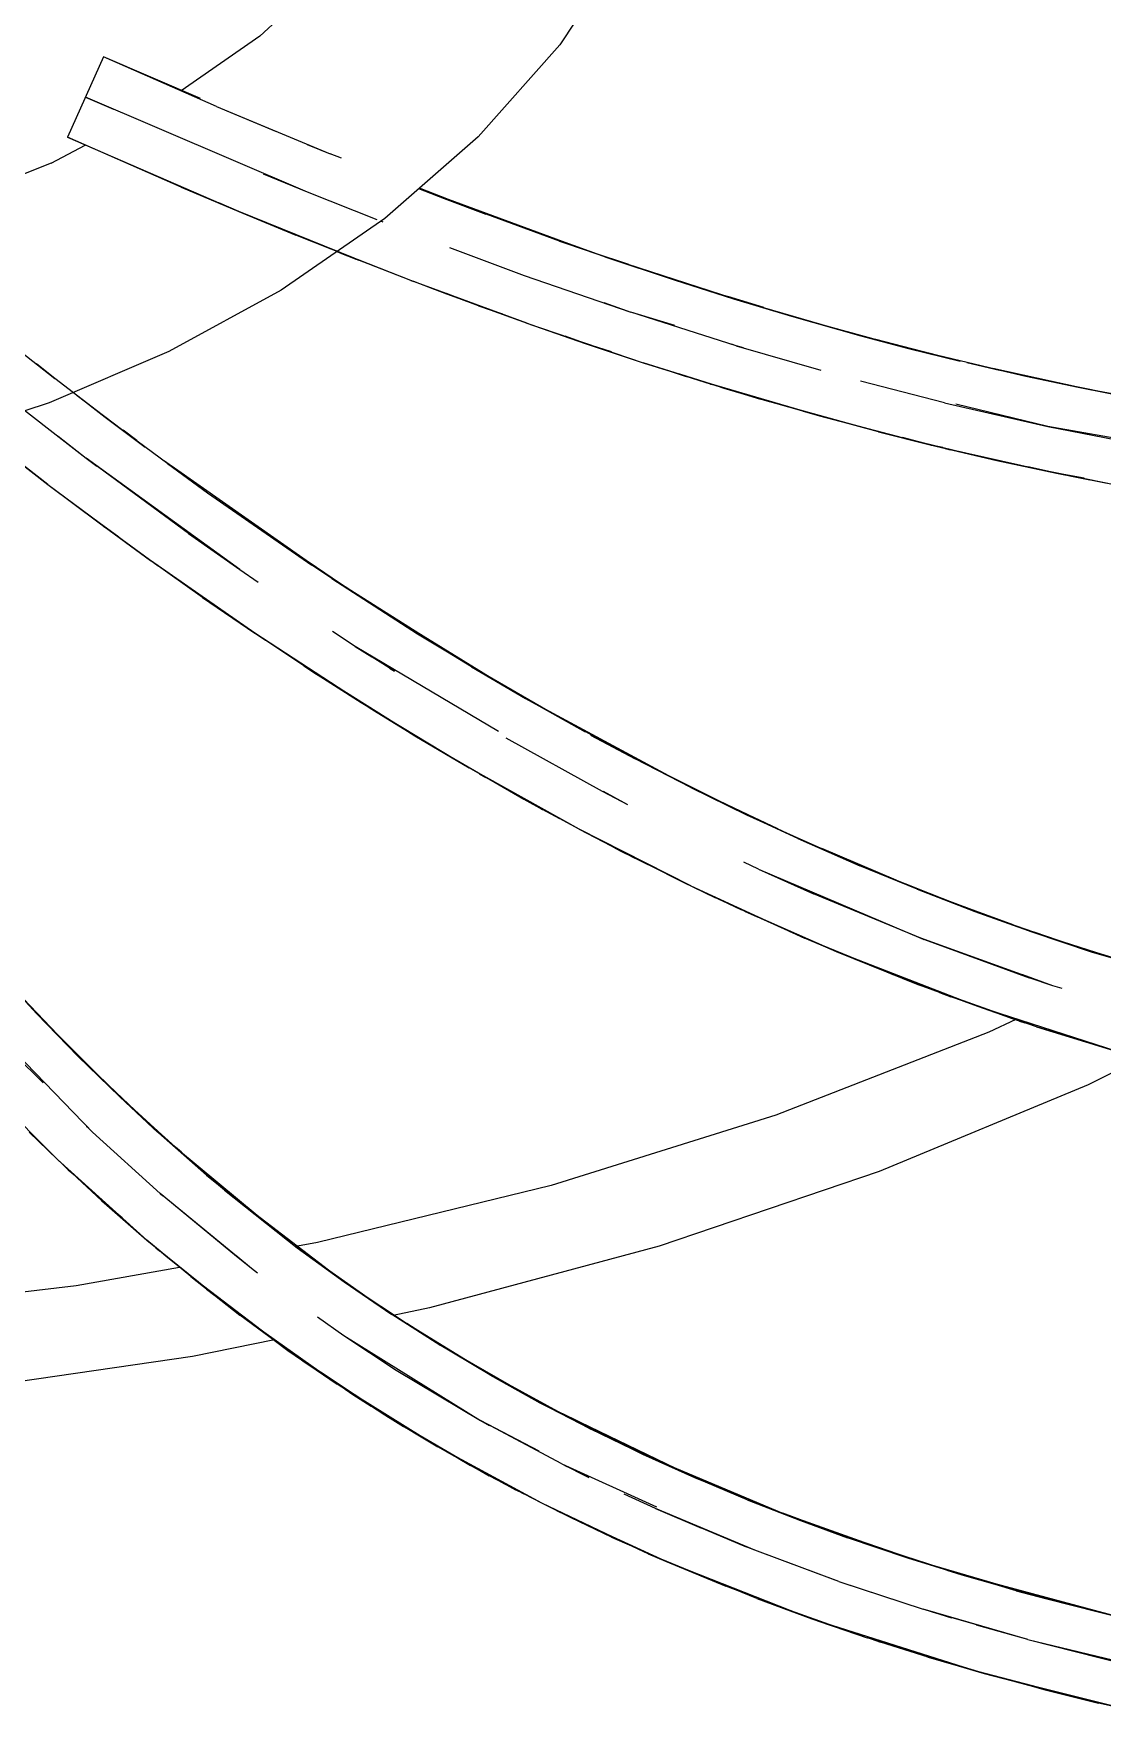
# Model space of a CAD drawing. Header units: inches. Extents: x -578 to 1873, y 397 to 1812.
# Drawn here: x 810.81 to 835.03, y 856.79 to 895.14 of the extents above; entities that cross this region are included whole.
import ezdxf

# ---------------------------------------------------------------- set-up
doc = ezdxf.new("R2010")
doc.units = ezdxf.units.IN
doc.header["$MEASUREMENT"] = 0
doc.layers.add('A-GENM', color=13, linetype='Continuous', lineweight=9)
doc.layers.add('A-WALL', color=113, linetype='Continuous', lineweight=13)

# ---------------------------------------------------------------- blocks, each defined once
blk = doc.blocks.new('3D Cad File Example_dwg_AC_Bandstand Canopy - AC_Bandstand Canopy-1783121-_3D_-3560-Level 1')
at = {"layer": 'A-GENM'}
for p, q in [((20.137, -8.359), (18.243, -10.104)), ((26.234, -8.503), (25.046, -10.297)), ((18.243, -10.104), (16.463, -11.344)), ((25.046, -10.297), (23.195, -12.384)), ((13.515, -12.978), (14.284, -12.571)), ((23.195, -12.384), (21.075, -14.238)), ((13.515, -12.978), (10.769, -14.065)), ((21.075, -14.238), (18.725, -15.86)), ((18.725, -15.86), (16.178, -17.25)), ((16.178, -17.25), (13.466, -18.411)), ((13.466, -18.411), (10.617, -19.342)), ((35.38, -32.386), (34.772, -32.673)), ((34.772, -32.673), (29.937, -34.552)), ((38.211, -33.271), (37.022, -33.865)), ((37.022, -33.865), (32.282, -35.829)), ((29.937, -34.552), (24.848, -36.146)), ((32.282, -35.829), (27.293, -37.518)), ((24.848, -36.146), (19.548, -37.44)), ((19.548, -37.44), (19.097, -37.521)), ((27.293, -37.518), (22.092, -38.92)), ((16.425, -38.001), (14.083, -38.421)), ((14.083, -38.421), (8.498, -39.08)), ((22.092, -38.92), (21.267, -39.089)), ((18.578, -39.64), (16.721, -40.021)), ((16.721, -40.021), (11.22, -40.814))]:
    blk.add_line(p, q, dxfattribs=at)
blk = doc.blocks.new('3D Cad File Example_dwg_AC_Bandstand Canopy Rib Centerplane - AC_Bandstand Canopy Rib Centerplane-1775955-_3D_-3568-Level 1')
at = {"layer": 'A-GENM'}
for p, q in [((-80.677, -278.24), (-85.709, -276.082)), ((-85.709, -276.082), (-85.072, -276.359)), ((-80.677, -278.24), (-81.674, -277.828)), ((-79.098, -278.864), (-80.677, -278.24)), ((-78.963, -278.917), (-79.012, -278.898)), ((-77.456, -279.495), (-75.765, -280.123)), ((-75.765, -280.123), (-73.349, -280.957)), ((-73.958, -280.739), (-73.349, -280.957)), ((-73.516, -280.898), (-73.349, -280.957)), ((-70.956, -281.718), (-73.349, -280.957)), ((-72.352, -281.26), (-73.349, -280.957)), ((-73.152, -281.019), (-73.349, -280.957)), ((-70.956, -281.718), (-71.062, -281.683)), ((-70.794, -281.763), (-70.956, -281.718)), ((-70.956, -281.718), (-69.038, -282.273)), ((-66.233, -283.014), (-68.14, -282.52)), ((-66.233, -283.014), (-63.898, -283.545)), ((-63.898, -283.545), (-65.981, -283.038)), ((-63.898, -283.545), (-64.461, -283.414)), ((-60.587, -284.134), (-63.898, -283.545)), ((-63.898, -283.545), (-61.578, -283.997)), ((-63.898, -283.545), (-63.22, -283.673))]:
    blk.add_line(p, q, dxfattribs=at)
blk = doc.blocks.new('3D Cad File Example_dwg_AC_Bandstand Canopy Rib Centerplane - AC_Bandstand Canopy Rib Centerplane-1775949-_3D_-V108-Level 1')
at = {"layer": 'A-GENM'}
for p, q in [((-86.668, -298.423), (-87.304, -297.79)), ((-85.549, -299.534), (-87.279, -297.745)), ((-85.685, -299.404), (-85.635, -299.447)), ((-85.549, -299.534), (-85.685, -299.404)), ((-85.549, -299.534), (-85.599, -299.486)), ((-85.549, -299.534), (-84.014, -300.927)), ((-81.944, -302.624), (-84.014, -300.927)), ((-82.288, -302.356), (-84.014, -300.927)), ((-84.014, -300.927), (-83.956, -300.977)), ((-81.944, -302.624), (-82.302, -302.333)), ((-81.944, -302.624), (-82.288, -302.356)), ((-81.805, -302.73), (-81.944, -302.624)), ((-80.448, -303.719), (-79.85, -304.145)), ((-79.85, -304.145), (-79.647, -304.278)), ((-79.85, -304.145), (-78.662, -304.927)), ((-79.85, -304.145), (-76.757, -306.067)), ((-78.662, -304.927), (-76.757, -306.067)), ((-76.931, -305.964), (-76.757, -306.067)), ((-74.913, -307.055), (-76.757, -306.067)), ((-75.423, -306.762), (-76.757, -306.067)), ((-76.757, -306.067), (-76.554, -306.181)), ((-74.913, -307.055), (-74.295, -307.359)), ((-74.913, -307.055), (-72.763, -308.024)), ((-74.913, -307.055), (-74.797, -307.113)), ((-72.786, -308.068), (-73.494, -307.74)), ((-70.532, -309.012), (-72.786, -308.068)), ((-72.786, -308.068), (-70.729, -308.935)), ((-72.786, -308.068), (-71.742, -308.512)), ((-70.532, -309.012), (-70.816, -308.899)), ((-70.532, -309.012), (-70.729, -308.935)), ((-68.711, -309.687), (-70.532, -309.012)), ((-68.634, -309.716), (-70.532, -309.012)), ((-68.634, -309.716), (-66.721, -310.348)), ((-68.563, -309.739), (-66.721, -310.348)), ((-64.347, -311.036), (-66.721, -310.348)), ((-66.505, -310.415), (-66.721, -310.348)), ((-66.07, -310.546), (-66.721, -310.348)), ((-64.347, -311.036), (-66.505, -310.415)), ((-64.347, -311.036), (-65.513, -310.708)), ((-64.347, -311.036), (-62.72, -311.437)), ((-64.347, -311.036), (-60.954, -311.851)), ((-64.347, -311.036), (-62.168, -311.581))]:
    blk.add_line(p, q, dxfattribs=at)
blk = doc.blocks.new('3D Cad File Example_dwg_AC_Bandstand Canopy Rib Centerplane - AC_Bandstand Canopy Rib Centerplane-1775948-_3D_-3561-Level 1')
at = {"layer": 'A-GENM'}
for p, q in [((-136.429, -232.915), (-136.221, -232.982)), ((-136.221, -232.982), (-133.228, -234.058)), ((-136.221, -232.982), (-135.686, -233.161)), ((-136.221, -232.982), (-135.537, -233.225)), ((-133.228, -234.058), (-135.686, -233.161)), ((-133.228, -234.058), (-133.297, -234.031)), ((-129.544, -235.623), (-133.228, -234.058)), ((-133.228, -234.058), (-130.797, -235.061)), ((-133.228, -234.058), (-132.801, -234.233)), ((-129.544, -235.623), (-130.797, -235.061)), ((-129.544, -235.623), (-129.954, -235.441)), ((-129.544, -235.623), (-129.214, -235.782)), ((-126.584, -237.076), (-126.008, -237.379)), ((-126.584, -237.076), (-126.032, -237.38)), ((-126.008, -237.379), (-123.826, -238.591)), ((-123.651, -238.743), (-120.405, -240.668)), ((-121.182, -240.18), (-121.294, -240.106)), ((-121.294, -240.106), (-120.405, -240.668)), ((-120.405, -240.668), (-120.781, -240.431)), ((-120.405, -240.668), (-119.888, -241.008)), ((-117.791, -242.412), (-118.209, -242.127)), ((-116.628, -243.229), (-117.791, -242.412)), ((-117.791, -242.412), (-114.305, -244.936)), ((-117.791, -242.412), (-117.282, -242.772)), ((-116.628, -243.229), (-114.305, -244.936)), ((-114.305, -244.936), (-114.553, -244.753)), ((-113.672, -245.434), (-114.305, -244.936)), ((-111.986, -246.737), (-114.305, -244.936))]:
    blk.add_line(p, q, dxfattribs=at)
blk = doc.blocks.new('3D Cad File Example_dwg-2744-Level 1')
at = {"layer": 'A-WALL'}
for p, q in [((-85.299, -275.17), (-86.119, -276.994)), ((-82.736, -276.295), (-85.299, -275.17)), ((-82.736, -276.295), (-85.299, -275.17)), ((-83.103, -276.117), (-85.299, -275.17)), ((-83.524, -275.935), (-85.299, -275.17)), ((-82.736, -276.295), (-81.399, -276.857)), ((-82.736, -276.295), (-80.16, -277.37)), ((-83.536, -278.128), (-86.119, -276.994)), ((-83.536, -278.128), (-86.119, -276.994)), ((-86.119, -276.994), (-82.235, -278.679)), ((-80.686, -277.155), (-80.16, -277.37)), ((-79.907, -277.47), (-80.16, -277.37)), ((-83.536, -278.128), (-82.235, -278.679)), ((-83.536, -278.128), (-80.941, -279.212)), ((-77.568, -278.39), (-78.151, -278.161)), ((-76.825, -278.659), (-78.135, -278.147)), ((-77.629, -278.345), (-74.325, -279.563)), ((-73.935, -279.704), (-77.568, -278.39)), ((-76.623, -278.743), (-77.568, -278.39)), ((-74.962, -279.347), (-77.568, -278.39)), ((-82.235, -278.679), (-82.686, -278.483)), ((-79.302, -279.865), (-82.235, -278.679)), ((-82.235, -278.679), (-80.941, -279.212)), ((-82.235, -278.679), (-81.842, -278.838)), ((-79.302, -279.865), (-80.941, -279.212)), ((-80.655, -279.324), (-80.941, -279.212)), ((-73.935, -279.704), (-74.962, -279.347)), ((-74.962, -279.347), (-72.34, -280.235)), ((-74.486, -279.505), (-74.23, -279.595)), ((-80.008, -279.585), (-79.582, -279.755)), ((-78.331, -280.239), (-80.003, -279.581)), ((-79.906, -279.624), (-79.633, -279.735)), ((-79.302, -279.865), (-79.633, -279.735)), ((-79.578, -279.755), (-79.633, -279.735)), ((-79.633, -279.735), (-79.51, -279.782)), ((-78.331, -280.239), (-79.302, -279.865)), ((-73.393, -279.878), (-74.19, -279.609)), ((-73.935, -279.704), (-72.34, -280.235)), ((-73.437, -279.864), (-71.288, -280.56)), ((-75.705, -281.205), (-78.331, -280.239)), ((-78.331, -280.239), (-78.265, -280.264)), ((-77.795, -280.44), (-78.265, -280.264)), ((-72.34, -280.235), (-71.019, -280.653)), ((-72.34, -280.235), (-69.704, -281.048)), ((-77.528, -280.542), (-78.011, -280.357)), ((-78.003, -280.36), (-77.528, -280.542)), ((-77.777, -280.443), (-77.528, -280.542)), ((-76.856, -280.782), (-77.528, -280.542)), ((-76.797, -280.812), (-77.528, -280.542)), ((-77.528, -280.542), (-76.894, -280.768)), ((-76.797, -280.812), (-77.526, -280.536)), ((-76.797, -280.812), (-77.243, -280.646)), ((-70.328, -280.854), (-71.144, -280.604)), ((-71.019, -280.653), (-69.704, -281.048)), ((-71.019, -280.653), (-68.132, -281.491)), ((-75.603, -281.242), (-76.797, -280.812)), ((-76.246, -281.006), (-76.797, -280.812)), ((-76.797, -280.812), (-76.246, -281.006)), ((-69.704, -281.048), (-68.132, -281.491)), ((-69.704, -281.048), (-67.054, -281.777)), ((-75.705, -281.205), (-74.381, -281.665)), ((-75.705, -281.205), (-73.064, -282.103)), ((-68.442, -281.395), (-67.674, -281.604)), ((-87.542, -281.559), (-86.401, -282.46)), ((-74.381, -281.665), (-74.837, -281.503)), ((-74.381, -281.665), (-74.729, -281.537)), ((-74.381, -281.663), (-74.257, -281.707)), ((-74.381, -281.664), (-74.257, -281.707)), ((-73.785, -281.858), (-74.381, -281.665)), ((-74.381, -281.665), (-73.064, -282.103)), ((-74.381, -281.665), (-74.257, -281.707)), ((-74.257, -281.707), (-74.182, -281.731)), ((-68.214, -281.469), (-68.132, -281.491)), ((-68.132, -281.491), (-67.054, -281.777)), ((-67.797, -281.572), (-66.141, -281.996)), ((-64.392, -282.415), (-67.054, -281.777)), ((-67.054, -281.777), (-65.884, -282.068)), ((-86.401, -282.46), (-86.816, -282.128)), ((-73.064, -282.102), (-72.918, -282.151)), ((-71.52, -282.591), (-73.064, -282.103)), ((-73.064, -282.103), (-70.407, -282.926)), ((-66.602, -281.88), (-66.223, -281.976)), ((-65.729, -282.095), (-64.989, -282.269)), ((-64.392, -282.415), (-65.56, -282.146)), ((-85.26, -283.338), (-86.401, -282.46)), ((-72.413, -282.309), (-72.093, -282.413)), ((-72.413, -282.309), (-72.093, -282.413)), ((-71.52, -282.591), (-72.239, -282.359)), ((-71.54, -282.585), (-72.093, -282.413)), ((-71.944, -282.457), (-72.093, -282.413)), ((-71.67, -282.544), (-72.093, -282.413)), ((-71.241, -282.677), (-71.54, -282.584)), ((-71.54, -282.585), (-71.52, -282.591)), ((-69.069, -283.308), (-71.52, -282.591)), ((-71.52, -282.591), (-70.997, -282.744)), ((-71.52, -282.591), (-70.407, -282.926)), ((-63.459, -282.604), (-65.138, -282.236)), ((-63.566, -282.582), (-64.461, -282.388)), ((-61.719, -282.956), (-64.392, -282.415)), ((-63.247, -282.659), (-64.392, -282.415)), ((-63.313, -282.633), (-64.179, -282.447)), ((-85.983, -282.775), (-85.26, -283.338)), ((-85.897, -282.842), (-84.673, -283.772)), ((-71.347, -282.643), (-71.241, -282.677)), ((-71.308, -282.655), (-71.241, -282.677)), ((-71.171, -282.696), (-71.241, -282.677)), ((-71.117, -282.713), (-71.241, -282.677)), ((-71.241, -282.677), (-70.21, -282.983)), ((-69.069, -283.308), (-70.407, -282.926)), ((-67.736, -283.666), (-70.407, -282.926)), ((-70.086, -283.018), (-70.21, -282.983)), ((-60.377, -283.187), (-63.247, -282.659)), ((-63.019, -282.705), (-63.247, -282.659)), ((-61.719, -282.956), (-63.247, -282.659)), ((-63.01, -282.695), (-62.361, -282.822)), ((-85.26, -283.338), (-84.354, -284.016)), ((-85.26, -283.338), (-82.94, -285.05)), ((-69.442, -283.199), (-69.069, -283.308)), ((-67.736, -283.666), (-69.069, -283.308)), ((-69.069, -283.308), (-66.559, -283.964)), ((-68.706, -283.403), (-69.069, -283.308)), ((-68.806, -283.377), (-69.069, -283.308)), ((-68.844, -283.37), (-69.069, -283.308)), ((-68.844, -283.37), (-68.921, -283.348)), ((-68.844, -283.37), (-68.905, -283.352)), ((-68.733, -283.398), (-68.844, -283.37)), ((-68.672, -283.415), (-68.844, -283.37)), ((-67.483, -283.732), (-68.844, -283.37)), ((-86.56, -284.862), (-88.224, -283.563)), ((-84.543, -283.867), (-84.857, -283.632)), ((-67.736, -283.666), (-66.559, -283.964)), ((-67.736, -283.666), (-65.051, -284.317)), ((-67.483, -283.732), (-67.553, -283.713)), ((-67.483, -283.732), (-67.537, -283.717)), ((-67.483, -283.732), (-67.152, -283.814)), ((-87.704, -283.98), (-86.56, -284.862)), ((-66.559, -283.964), (-67.191, -283.798)), ((-66.539, -283.968), (-66.749, -283.914)), ((-66.539, -283.968), (-66.701, -283.926)), ((-66.559, -283.964), (-65.051, -284.317)), ((-66.559, -283.964), (-63.701, -284.608)), ((-66.559, -283.964), (-66.539, -283.968)), ((-66.337, -284.014), (-66.539, -283.968)), ((-65.765, -284.154), (-66.539, -283.968)), ((-66.278, -284.027), (-66.539, -283.968)), ((-66.224, -284.044), (-66.107, -284.073)), ((-65.884, -284.122), (-66.107, -284.073)), ((-65.765, -284.154), (-66.107, -284.073)), ((-65.487, -284.215), (-66.107, -284.073)), ((-65.765, -284.154), (-65.958, -284.105)), ((-83.44, -284.674), (-83.914, -284.332)), ((-83.849, -284.389), (-82.94, -285.05)), ((-80.12, -286.994), (-83.768, -284.439)), ((-65.503, -284.211), (-65.765, -284.154)), ((-65.051, -284.317), (-63.701, -284.608)), ((-65.051, -284.317), (-62.355, -284.872)), ((-64.737, -284.387), (-64.894, -284.351)), ((-64.209, -284.499), (-64.737, -284.387)), ((-63.701, -284.608), (-64.351, -284.461)), ((-86.56, -284.861), (-86.439, -284.954)), ((-86.56, -284.862), (-85.401, -285.732)), ((-86.56, -284.862), (-84.234, -286.583)), ((-83.21, -284.846), (-83.475, -284.655)), ((-63.701, -284.608), (-63.772, -284.592)), ((-63.701, -284.608), (-63.771, -284.592)), ((-63.646, -284.618), (-63.701, -284.608)), ((-63.071, -284.722), (-63.701, -284.608)), ((-63.399, -284.669), (-63.701, -284.608)), ((-63.701, -284.608), (-62.355, -284.872)), ((-63.399, -284.669), (-63.553, -284.637)), ((-63.399, -284.669), (-63.493, -284.649)), ((-63.399, -284.669), (-62.939, -284.757)), ((-82.94, -285.05), (-80.58, -286.688)), ((-85.188, -285.889), (-85.401, -285.73)), ((-84.949, -286.057), (-85.401, -285.732)), ((-85.25, -285.844), (-85.401, -285.732)), ((-85.401, -285.732), (-84.234, -286.583)), ((-85.297, -285.808), (-85.25, -285.844)), ((-85.188, -285.889), (-85.25, -285.842)), ((-85.16, -285.908), (-85.25, -285.844)), ((-85.19, -285.886), (-85.25, -285.844)), ((-85.188, -285.889), (-85.25, -285.844)), ((-84.059, -286.709), (-85.188, -285.889)), ((-83.053, -287.419), (-84.234, -286.583)), ((-81.869, -288.231), (-84.234, -286.583)), ((-80.391, -286.811), (-80.718, -286.588)), ((-79.924, -287.113), (-80.639, -286.632)), ((-80.12, -286.994), (-80.58, -286.688)), ((-78.179, -288.244), (-80.58, -286.688)), ((-83.053, -287.419), (-83.571, -287.047)), ((-83.053, -287.419), (-83.511, -287.091)), ((-77.434, -288.691), (-80.12, -286.994)), ((-80.12, -286.994), (-78.179, -288.244)), ((-83.053, -287.417), (-82.846, -287.563)), ((-82.581, -287.737), (-83.053, -287.419)), ((-83.053, -287.419), (-81.869, -288.231)), ((-83.053, -287.419), (-83.008, -287.45)), ((-82.846, -287.563), (-83.008, -287.45)), ((-82.846, -287.563), (-82.91, -287.517)), ((-82.693, -287.666), (-82.846, -287.563)), ((-82.705, -287.658), (-82.846, -287.563)), ((-82.846, -287.563), (-81.63, -288.392)), ((-80.667, -289.029), (-81.869, -288.231)), ((-79.462, -289.8), (-81.869, -288.231)), ((-78.509, -288.015), (-76.24, -289.408)), ((-77.583, -288.602), (-78.373, -288.109)), ((-76.959, -288.991), (-78.179, -288.244)), ((-78.179, -288.244), (-75.736, -289.711)), ((-80.667, -289.028), (-81.63, -288.392)), ((-80.53, -289.118), (-80.796, -288.939)), ((-80.761, -288.967), (-80.667, -289.026)), ((-80.761, -288.967), (-80.667, -289.029)), ((-80.761, -288.967), (-80.667, -289.029)), ((-80.53, -289.118), (-80.667, -289.029)), ((-78.239, -290.555), (-80.667, -289.029)), ((-80.667, -289.029), (-79.462, -289.8)), ((-80.642, -289.044), (-80.53, -289.118)), ((-80.354, -289.228), (-80.53, -289.118)), ((-80.53, -289.118), (-80.277, -289.277)), ((-76.959, -288.991), (-75.736, -289.711)), ((-76.895, -289.014), (-74.944, -290.148)), ((-76.398, -289.313), (-74.968, -290.134)), ((-78.239, -290.555), (-79.462, -289.8)), ((-79.462, -289.8), (-77.012, -291.283)), ((-74.372, -290.477), (-75.736, -289.711)), ((-75.736, -289.711), (-73.25, -291.081)), ((-75.587, -289.784), (-72.395, -291.509)), ((-79.277, -289.915), (-79.154, -289.993)), ((-79.154, -289.993), (-78.411, -290.451)), ((-78.895, -290.144), (-78.239, -290.555)), ((-78.239, -290.555), (-78.411, -290.451)), ((-78.411, -290.451), (-78.365, -290.477)), ((-78.411, -290.451), (-78.343, -290.491)), ((-78.239, -290.555), (-78.285, -290.526)), ((-78.239, -290.555), (-78.193, -290.582)), ((-78.239, -290.555), (-75.769, -291.991)), ((-78.239, -290.555), (-77.554, -290.954)), ((-78.239, -290.555), (-77.012, -291.283)), ((-74.259, -290.539), (-73.25, -291.081)), ((-71.99, -291.729), (-74.047, -290.65)), ((-72.644, -291.385), (-73.827, -290.763)), ((-73.745, -290.808), (-72.678, -291.368)), ((-75.769, -291.991), (-77.012, -291.283)), ((-74.521, -292.671), (-77.012, -291.283)), ((-76.776, -291.418), (-76.63, -291.504)), ((-71.99, -291.729), (-73.25, -291.081)), ((-70.723, -292.347), (-73.25, -291.081)), ((-73.222, -291.079), (-72.502, -291.456)), ((-76.247, -291.719), (-76.63, -291.504)), ((-76.261, -291.707), (-75.896, -291.92)), ((-76.261, -291.711), (-76.074, -291.82)), ((-76.142, -291.777), (-75.896, -291.92)), ((-71.26, -292.076), (-72.123, -291.646)), ((-69.564, -292.884), (-71.99, -291.729)), ((-71.99, -291.729), (-70.723, -292.347)), ((-75.896, -291.92), (-76.074, -291.82)), ((-75.982, -291.87), (-76.074, -291.82)), ((-76.074, -291.82), (-75.817, -291.963)), ((-75.51, -292.126), (-75.896, -291.92)), ((-75.769, -291.991), (-75.896, -291.92)), ((-75.896, -291.92), (-75.581, -292.09)), ((-75.769, -291.99), (-75.347, -292.224)), ((-74.521, -292.671), (-75.769, -291.991)), ((-75.347, -292.224), (-75.555, -292.108)), ((-75.449, -292.166), (-75.347, -292.224)), ((-70.173, -292.594), (-71.33, -292.043)), ((-70.016, -292.664), (-71.229, -292.091)), ((-75.092, -292.36), (-75.347, -292.224)), ((-75.222, -292.289), (-75.347, -292.224)), ((-74.952, -292.436), (-75.347, -292.224)), ((-69.564, -292.884), (-70.723, -292.347)), ((-70.723, -292.347), (-68.156, -293.501)), ((-74.521, -292.671), (-73.257, -293.329)), ((-71.987, -293.959), (-74.521, -292.671)), ((-74.059, -292.915), (-74.286, -292.794)), ((-73.829, -293.032), (-74.059, -292.915)), ((-69.564, -292.884), (-69.814, -292.765)), ((-69.564, -292.884), (-68.156, -293.501)), ((-68.961, -293.137), (-69.521, -292.887)), ((-73.257, -293.329), (-73.864, -293.005)), ((-73.575, -293.167), (-73.837, -293.027)), ((-73.752, -293.072), (-73.575, -293.167)), ((-73.575, -293.167), (-73.735, -293.08)), ((-73.257, -293.329), (-73.575, -293.167)), ((-73.575, -293.167), (-73.452, -293.227)), ((-73.575, -293.167), (-73.386, -293.261)), ((-71.987, -293.959), (-73.257, -293.329)), ((-67.332, -293.828), (-69.018, -293.113)), ((-72.539, -293.685), (-72.157, -293.876)), ((-66.857, -294.034), (-68.156, -293.501)), ((-65.55, -294.536), (-68.156, -293.501)), ((-67.304, -293.839), (-67.783, -293.638)), ((-67.425, -293.791), (-67.778, -293.643)), ((-72.157, -293.876), (-72.349, -293.78)), ((-72.157, -293.876), (-72.239, -293.834)), ((-72.101, -293.902), (-72.157, -293.876)), ((-71.987, -293.957), (-72.157, -293.876)), ((-72.157, -293.876), (-71.443, -294.219)), ((-71.987, -293.959), (-70.853, -294.494)), ((-71.987, -293.959), (-69.413, -295.138)), ((-66.115, -294.309), (-66.886, -294.005)), ((-66.803, -294.055), (-66.857, -294.034)), ((-66.857, -294.034), (-65.55, -294.536)), ((-66.857, -294.034), (-64.234, -295.008)), ((-71.249, -294.307), (-71.443, -294.219)), ((-70.704, -294.563), (-70.853, -294.493)), ((-70.704, -294.563), (-70.853, -294.494)), ((-68.695, -295.444), (-70.853, -294.494)), ((-69.413, -295.138), (-70.853, -294.494)), ((-66.156, -294.295), (-64.685, -294.835)), ((-66.062, -294.333), (-65.036, -294.714)), ((-86.813, -296.856), (-88.608, -294.868)), ((-70.751, -294.54), (-70.704, -294.563)), ((-70.637, -294.591), (-70.704, -294.563)), ((-69.746, -294.993), (-70.704, -294.563)), ((-70.704, -294.563), (-70.481, -294.66)), ((-69.746, -294.993), (-70.146, -294.81)), ((-65.55, -294.536), (-64.234, -295.008)), ((-65.55, -294.536), (-62.91, -295.449)), ((-69.746, -294.993), (-69.972, -294.888)), ((-69.746, -294.993), (-69.413, -295.136)), ((-68.695, -295.444), (-69.413, -295.138)), ((-66.8, -296.203), (-69.413, -295.138)), ((-69.121, -295.257), (-68.695, -295.444)), ((-64.383, -294.956), (-64.234, -295.008)), ((-64.234, -295.008), (-62.91, -295.449)), ((-64.213, -294.998), (-63.657, -295.189)), ((-63.732, -295.165), (-62.082, -295.692)), ((-67.444, -295.952), (-68.786, -295.405)), ((-65.48, -296.69), (-68.695, -295.444)), ((-67.517, -295.914), (-68.695, -295.444)), ((-68.695, -295.444), (-66.8, -296.203)), ((-61.578, -295.857), (-62.91, -295.449)), ((-62.91, -295.449), (-60.237, -296.233)), ((-62.22, -295.651), (-62.808, -295.466)), ((-86.813, -296.856), (-87.689, -295.909)), ((-67.214, -296.037), (-67.444, -295.952)), ((-66.672, -296.251), (-67.444, -295.952)), ((-67.444, -295.952), (-67.047, -296.104)), ((-86.344, -297.325), (-87.27, -296.35)), ((-65.48, -296.69), (-66.8, -296.203)), ((-64.151, -297.148), (-66.8, -296.203)), ((-66.672, -296.251), (-66.721, -296.232)), ((-66.349, -296.37), (-66.093, -296.468)), ((-65.48, -296.69), (-66.306, -296.386)), ((-65.825, -296.563), (-66.093, -296.468)), ((-64.533, -297.02), (-65.48, -296.69)), ((-61.831, -297.866), (-65.48, -296.69)), ((-64.151, -297.148), (-65.48, -296.69)), ((-84.932, -298.74), (-86.813, -296.856)), ((-85.881, -297.814), (-86.813, -296.856)), ((-85.978, -297.692), (-86.634, -297.021)), ((-86.606, -297.05), (-85.978, -297.692)), ((-64.736, -296.951), (-64.906, -296.89)), ((-64.622, -296.987), (-64.736, -296.951)), ((-64.625, -296.988), (-64.736, -296.951)), ((-64.736, -296.951), (-64.624, -296.988)), ((-64.533, -297.02), (-64.686, -296.964)), ((-64.533, -297.02), (-64.612, -296.993)), ((-64.416, -297.057), (-64.533, -297.02)), ((-64.533, -297.02), (-64.416, -297.057)), ((-61.831, -297.866), (-64.151, -297.148)), ((-64.151, -297.148), (-61.469, -297.969)), ((-84.446, -299.177), (-85.881, -297.814)), ((-84.932, -298.74), (-85.881, -297.814)), ((-88.274, -298.221), (-86.342, -300.159)), ((-85.654, -298.016), (-84.996, -298.654)), ((-82.963, -300.511), (-84.932, -298.74)), ((-84.932, -298.74), (-84.182, -299.438)), ((-83.713, -299.836), (-84.687, -298.947)), ((-82.554, -300.855), (-84.182, -299.438)), ((-82.963, -300.511), (-84.182, -299.438)), ((-84.072, -299.538), (-84.182, -299.438)), ((-86.986, -299.535), (-86.342, -300.159)), ((-85.341, -301.087), (-86.342, -300.159)), ((-84.32, -301.982), (-86.342, -300.159)), ((-83.532, -299.994), (-83.664, -299.88)), ((-83.6, -299.939), (-81.816, -301.419)), ((-86.219, -300.273), (-86.098, -300.39)), ((-86.098, -300.39), (-85.975, -300.499)), ((-82.554, -300.855), (-83.25, -300.253)), ((-82.554, -300.855), (-82.963, -300.511)), ((-82.963, -300.511), (-80.907, -302.157)), ((-85.327, -301.099), (-85.524, -300.913)), ((-85.327, -301.099), (-85.479, -300.956)), ((-82.554, -300.855), (-80.907, -302.157)), ((-82.554, -300.855), (-82.016, -301.285)), ((-82.554, -300.855), (-79.847, -302.93)), ((-84.879, -301.477), (-85.341, -301.087)), ((-85.327, -301.099), (-85.341, -301.087)), ((-85.341, -301.087), (-84.32, -301.982)), ((-85.327, -301.099), (-85.148, -301.254)), ((-83.323, -302.809), (-84.32, -301.982)), ((-84.32, -301.982), (-82.207, -303.682)), ((-84.111, -302.156), (-84.03, -302.228)), ((-80.954, -302.113), (-80.616, -302.363)), ((-80.907, -302.157), (-79.847, -302.93)), ((-80.907, -302.157), (-78.766, -303.669)), ((-84.041, -302.214), (-83.888, -302.347)), ((-83.888, -302.347), (-84.03, -302.228)), ((-83.958, -302.283), (-83.888, -302.347)), ((-83.802, -302.412), (-83.888, -302.347)), ((-83.576, -302.6), (-83.888, -302.347)), ((-83.754, -302.452), (-83.888, -302.347)), ((-80.485, -302.455), (-80.694, -302.302)), ((-80.499, -302.449), (-79.847, -302.93)), ((-82.965, -303.096), (-83.323, -302.809)), ((-81.118, -304.481), (-83.323, -302.809)), ((-83.323, -302.809), (-82.207, -303.682)), ((-82.965, -303.096), (-83.169, -302.93)), ((-79.773, -302.982), (-79.847, -302.93)), ((-79.847, -302.93), (-78.206, -304.013)), ((-79.847, -302.93), (-78.766, -303.669)), ((-82.965, -303.096), (-83.095, -302.986)), ((-82.809, -303.211), (-82.965, -303.096)), ((-82.809, -303.211), (-82.965, -303.096)), ((-82.965, -303.096), (-82.773, -303.24)), ((-81.118, -304.481), (-82.207, -303.682)), ((-80.006, -305.246), (-82.207, -303.682)), ((-76.543, -305.038), (-78.766, -303.669)), ((-77.759, -304.313), (-78.766, -303.669)), ((-78.706, -303.683), (-78.595, -303.757)), ((-81.8, -303.97), (-81.118, -304.481)), ((-77.937, -304.179), (-78.421, -303.872)), ((-77.666, -304.37), (-77.759, -304.313)), ((-76.543, -305.038), (-77.759, -304.313)), ((-75.803, -305.438), (-77.759, -304.313)), ((-80.772, -304.724), (-81.118, -304.481)), ((-78.875, -305.974), (-81.118, -304.481)), ((-81.118, -304.481), (-80.006, -305.246)), ((-80.772, -304.724), (-80.968, -304.579)), ((-80.771, -304.725), (-80.886, -304.642)), ((-80.771, -304.725), (-80.87, -304.651)), ((-80.771, -304.725), (-80.843, -304.67)), ((-80.772, -304.724), (-80.622, -304.823)), ((-80.772, -304.724), (-80.625, -304.82)), ((-80.771, -304.725), (-80.624, -304.821)), ((-80.771, -304.725), (-80.393, -304.979)), ((-76.543, -305.038), (-74.251, -306.269)), ((-76.543, -305.038), (-75.407, -305.67)), ((-76.291, -305.157), (-74.758, -305.995)), ((-78.875, -305.974), (-80.006, -305.246)), ((-77.722, -306.667), (-80.006, -305.246)), ((-79.823, -305.364), (-79.644, -305.485)), ((-79.644, -305.485), (-79.231, -305.745)), ((-79.446, -305.599), (-78.92, -305.946)), ((-78.92, -305.946), (-78.502, -306.203)), ((-78.92, -305.946), (-76.554, -307.323)), ((-78.92, -305.946), (-78.875, -305.974)), ((-78.875, -305.974), (-77.722, -306.667)), ((-73.084, -306.832), (-75.407, -305.67)), ((-74.251, -306.269), (-75.407, -305.67)), ((-75.407, -305.67), (-73.084, -306.832)), ((-75.407, -305.67), (-75.315, -305.718)), ((-74.611, -306.058), (-74.998, -305.868)), ((-72.327, -307.16), (-74.924, -305.907)), ((-73.084, -306.832), (-74.749, -306.001)), ((-78.716, -306.069), (-78.553, -306.172)), ((-78.605, -306.136), (-78.502, -306.203)), ((-78.605, -306.136), (-78.502, -306.203)), ((-78.502, -306.203), (-78.553, -306.172)), ((-78.417, -306.249), (-78.553, -306.172)), ((-78.165, -306.401), (-78.553, -306.172)), ((-78.502, -306.203), (-78.234, -306.36)), ((-73.084, -306.832), (-74.251, -306.269)), ((-71.9, -307.365), (-74.251, -306.269)), ((-76.554, -307.323), (-77.722, -306.667)), ((-75.366, -307.946), (-77.722, -306.667)), ((-72.993, -306.856), (-73.332, -306.688)), ((-77.338, -306.887), (-77.521, -306.78)), ((-77.128, -307.003), (-77.338, -306.887)), ((-77.26, -306.926), (-76.98, -307.089)), ((-76.778, -307.192), (-76.98, -307.089)), ((-76.554, -307.323), (-76.98, -307.089)), ((-76.46, -307.37), (-76.98, -307.089)), ((-70.709, -307.865), (-73.084, -306.832)), ((-70.709, -307.865), (-73.084, -306.832)), ((-73.084, -306.832), (-71.9, -307.365)), ((-72.866, -306.93), (-73.084, -306.832)), ((-73.084, -306.832), (-69.635, -308.282)), ((-75.366, -307.946), (-76.554, -307.323)), ((-76.168, -307.53), (-76.358, -307.426)), ((-75.959, -307.641), (-76.299, -307.457)), ((-76.003, -307.612), (-76.168, -307.53)), ((-75.761, -307.739), (-76.168, -307.53)), ((-76.168, -307.53), (-75.959, -307.641)), ((-70.709, -307.865), (-71.9, -307.365)), ((-71.9, -307.365), (-69.504, -308.336)), ((-75.959, -307.641), (-76.087, -307.568)), ((-75.79, -307.724), (-75.959, -307.641)), ((-75.79, -307.724), (-75.959, -307.641)), ((-70.709, -307.865), (-69.504, -308.336)), ((-70.709, -307.865), (-68.435, -308.726)), ((-70.709, -307.865), (-69.887, -308.187)), ((-74.698, -308.278), (-75.366, -307.946)), ((-72.951, -309.089), (-75.366, -307.946)), ((-74.979, -308.14), (-75.077, -308.09)), ((-74.932, -308.162), (-74.979, -308.14)), ((-72.951, -309.089), (-74.698, -308.278)), ((-72.564, -309.258), (-74.698, -308.278)), ((-73.785, -308.712), (-74.698, -308.278)), ((-68.989, -308.513), (-69.902, -308.169)), ((-73.785, -308.712), (-74.136, -308.539)), ((-73.785, -308.712), (-74.015, -308.595)), ((-73.785, -308.712), (-74.014, -308.602)), ((-73.785, -308.712), (-74.012, -308.6)), ((-73.785, -308.712), (-73.969, -308.621)), ((-67.635, -308.987), (-69.542, -308.307)), ((-67.071, -309.188), (-69.504, -308.336)), ((-69.504, -308.336), (-68.435, -308.726)), ((-66.826, -309.26), (-69.372, -308.381)), ((-68.435, -308.726), (-69.011, -308.516)), ((-73.481, -308.843), (-73.785, -308.712)), ((-73.481, -308.843), (-73.785, -308.712)), ((-73.414, -308.878), (-73.785, -308.712)), ((-72.564, -309.258), (-73.785, -308.712)), ((-73.785, -308.712), (-73.487, -308.84)), ((-66.897, -309.239), (-68.435, -308.726)), ((-65.845, -309.571), (-68.435, -308.726)), ((-67.071, -309.188), (-68.435, -308.726)), ((-72.951, -309.089), (-72.564, -309.258)), ((-70.489, -310.101), (-72.951, -309.089)), ((-70.489, -310.101), (-72.564, -309.258)), ((-72.564, -309.258), (-69.244, -310.561)), ((-72.564, -309.258), (-71.193, -309.826)), ((-65.845, -309.571), (-67.071, -309.188)), ((-63.948, -310.107), (-67.071, -309.188)), ((-64.61, -309.928), (-67.071, -309.188)), ((-71.798, -309.566), (-71.193, -309.826)), ((-71.249, -309.804), (-71.736, -309.594)), ((-71.249, -309.804), (-71.735, -309.595)), ((-71.249, -309.804), (-71.734, -309.603)), ((-70.891, -309.938), (-71.249, -309.804)), ((-70.642, -310.039), (-71.249, -309.804)), ((-70.891, -309.938), (-71.249, -309.804)), ((-71.249, -309.804), (-71.193, -309.826)), ((-70.814, -309.969), (-71.193, -309.826)), ((-66.187, -309.465), (-65.845, -309.571)), ((-62.329, -310.511), (-65.845, -309.571)), ((-65.455, -309.683), (-65.845, -309.571)), ((-65.845, -309.571), (-63.948, -310.107)), ((-70.489, -310.101), (-69.244, -310.561)), ((-70.489, -310.101), (-67.989, -310.992)), ((-69.244, -310.561), (-70.379, -310.133)), ((-70.143, -310.232), (-70.328, -310.161)), ((-64.61, -309.928), (-63.948, -310.107)), ((-64.61, -309.928), (-62.13, -310.563)), ((-62.667, -310.429), (-63.948, -310.107)), ((-63.948, -310.107), (-62.13, -310.563)), ((-63.948, -310.107), (-61.511, -310.705)), ((-70.143, -310.232), (-69.673, -310.403)), ((-68.921, -310.675), (-69.244, -310.561)), ((-69.244, -310.561), (-65.34, -311.8)), ((-69.244, -310.561), (-67.989, -310.992)), ((-68.921, -310.675), (-69.15, -310.589)), ((-69.083, -310.616), (-68.921, -310.675)), ((-68.921, -310.675), (-69.02, -310.638)), ((-68.734, -310.736), (-68.921, -310.675)), ((-68.739, -310.734), (-68.921, -310.675)), ((-68.738, -310.735), (-68.921, -310.675)), ((-68.921, -310.675), (-68.433, -310.839)), ((-65.461, -311.766), (-67.989, -310.992)), ((-67.897, -311.02), (-67.688, -311.09)), ((-66.608, -311.43), (-67.688, -311.09)), ((-66.648, -311.417), (-67.382, -311.178)), ((-66.608, -311.43), (-67.353, -311.186)), ((-66.608, -311.43), (-67.353, -311.186)), ((-66.067, -311.581), (-66.648, -311.417)), ((-66.648, -311.417), (-66.608, -311.43)), ((-66.648, -311.417), (-65.34, -311.8)), ((-66.038, -311.59), (-66.608, -311.43)), ((-66.608, -311.43), (-66.037, -311.59)), ((-66.608, -311.43), (-66.088, -311.581)), ((-65.34, -311.8), (-65.461, -311.766)), ((-62.913, -312.432), (-65.461, -311.766)), ((-65.34, -311.799), (-65.22, -311.834)), ((-63.985, -312.165), (-65.34, -311.8)), ((-65.34, -311.8), (-61.634, -312.727)), ((-65.34, -311.8), (-62.913, -312.432)), ((-63.985, -312.165), (-64.68, -311.97)), ((-63.985, -312.165), (-64.668, -311.974)), ((-64.59, -311.996), (-63.985, -312.165)), ((-63.985, -312.165), (-64.439, -312.044)), ((-63.985, -312.165), (-63.397, -312.306)), ((-63.985, -312.165), (-63.491, -312.282)), ((-63.49, -312.282), (-63.985, -312.165)), ((-63.985, -312.165), (-62.745, -312.473)), ((-63.177, -312.358), (-61.634, -312.727)), ((-61.634, -312.727), (-62.913, -312.432)), ((-62.913, -312.432), (-60.351, -312.997))]:
    blk.add_line(p, q, dxfattribs=at)
for name, p in [('3D Cad File Example_dwg_AC_Bandstand Canopy - AC_Bandstand Canopy-1783121-_3D_-3560-Level 1', (-100, -264.6)), ('3D Cad File Example_dwg_AC_Bandstand Canopy Rib Centerplane - AC_Bandstand Canopy Rib Centerplane-1775955-_3D_-3568-Level 1', (0, 0)), ('3D Cad File Example_dwg_AC_Bandstand Canopy Rib Centerplane - AC_Bandstand Canopy Rib Centerplane-1775949-_3D_-V108-Level 1', (0, 0))]:
    blk.add_blockref(name, p)
at = {"rotation": 180}
blk.add_blockref('3D Cad File Example_dwg_AC_Bandstand Canopy Rib Centerplane - AC_Bandstand Canopy Rib Centerplane-1775948-_3D_-3561-Level 1', (-200, -529.2), dxfattribs=at)

msp = doc.modelspace()

# ---------------------------------------------------------------- block references
at = {"layer": 'A-WALL', "color": 30, "lineweight": 9}
msp.add_blockref('3D Cad File Example_dwg-2744-Level 1', (897.689, 1169.788), dxfattribs=at)

doc.saveas('drawing.dxf')
